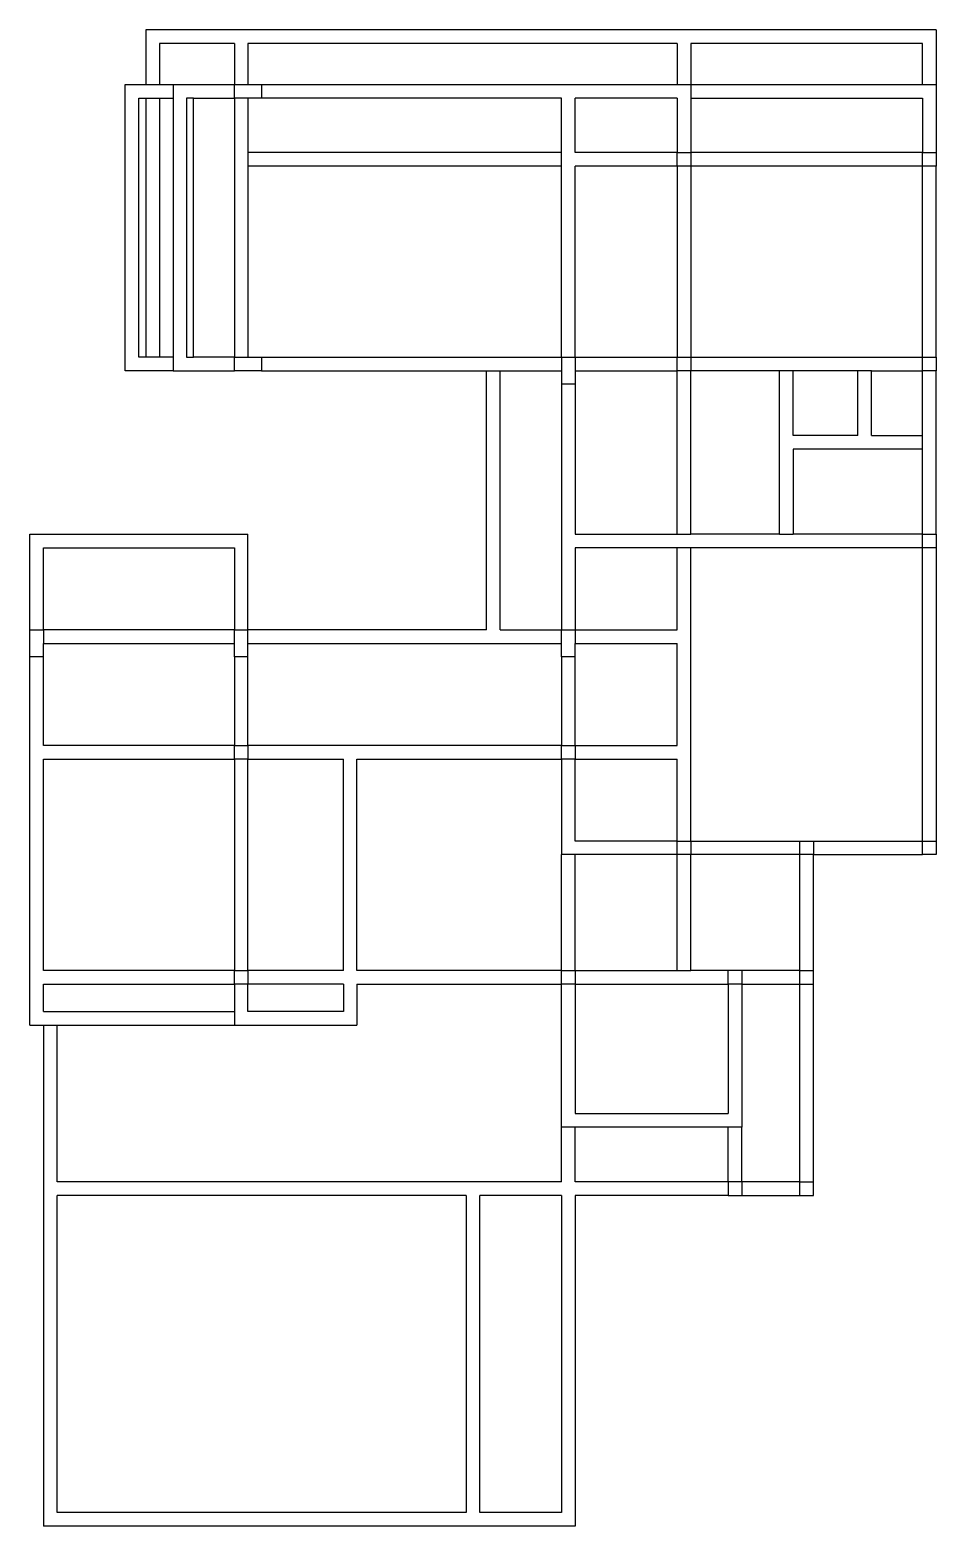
# Model space of a CAD drawing. Extents: x -5.9 to 7.4, y -10.8 to 11.2.
import ezdxf

# ---------------------------------------------------------------- set-up
doc = ezdxf.new("R2010")
doc.units = 0
doc.layers.get('0').update_dxf_attribs({"linetype": 'CONTINUOUS'})

msp = doc.modelspace()

# ---------------------------------------------------------------- linework, layer by layer
for p, q in [((7.38, 11.175), (-4.22, 11.175)), ((-4.22, 11.175), (-4.22, 10.375)), ((7.38, 11.175), (7.38, 10.375)), ((-4.02, 10.975), (-4.02, 10.375)), ((-2.92, 10.975), (-4.02, 10.975)), ((-2.92, 10.975), (-2.92, 10.375)), ((3.58, 10.975), (-2.72, 10.975)), ((-2.72, 10.975), (-2.72, 10.375)), ((3.58, 10.975), (3.58, 10.375)), ((7.18, 10.975), (3.78, 10.975)), ((3.78, 10.975), (3.78, 10.375)), ((7.18, 10.375), (7.18, 10.975)), ((-4.52, 6.175), (-4.52, 10.375)), ((-4.52, 10.375), (-4.22, 10.375)), ((-4.22, 10.375), (-4.02, 10.375)), ((-4.02, 10.375), (-3.82, 10.375)), ((-3.82, 10.375), (-2.92, 10.375)), ((-3.82, 10.375), (-3.82, 10.175)), ((-2.92, 10.175), (-2.92, 10.375)), ((-2.92, 10.375), (-2.72, 10.375)), ((-2.72, 10.375), (-2.52, 10.375)), ((-2.52, 10.375), (-2.52, 10.175)), ((-2.52, 10.375), (3.58, 10.375)), ((3.58, 10.375), (3.78, 10.375)), ((3.78, 10.375), (3.78, 10.175)), ((3.78, 10.375), (7.18, 10.375)), ((7.18, 10.375), (7.38, 10.375)), ((7.38, 10.375), (7.38, 9.375)), ((-4.32, 6.375), (-4.32, 10.175)), ((-4.32, 10.175), (-4.22, 10.175)), ((-4.22, 10.175), (-4.22, 6.375)), ((-4.22, 10.175), (-4.02, 10.175)), ((-4.02, 10.175), (-3.82, 10.175)), ((-4.02, 10.175), (-4.02, 6.375)), ((-3.82, 10.175), (-3.82, 6.375)), ((-3.62, 10.175), (-3.62, 6.375)), ((-3.52, 10.175), (-3.62, 10.175)), ((-3.52, 10.175), (-2.92, 10.175)), ((-3.52, 6.375), (-3.52, 10.175)), ((-2.92, 10.175), (-2.92, 6.375)), ((-2.72, 10.175), (-2.92, 10.175)), ((-2.52, 10.175), (-2.72, 10.175)), ((-2.72, 10.175), (-2.72, 9.375)), ((1.88, 10.175), (-2.52, 10.175)), ((1.88, 9.375), (1.88, 10.175)), ((3.58, 10.175), (2.08, 10.175)), ((2.08, 9.375), (2.08, 10.175)), ((3.58, 10.175), (3.58, 9.375)), ((3.78, 10.175), (7.18, 10.175)), ((3.78, 10.175), (3.78, 9.375)), ((7.18, 10.175), (7.18, 9.375)), ((1.88, 9.375), (-2.72, 9.375)), ((-2.72, 9.375), (-2.72, 9.175)), ((1.88, 9.175), (1.88, 9.375)), ((3.58, 9.375), (2.08, 9.375)), ((3.58, 9.375), (3.78, 9.375)), ((3.58, 9.175), (3.58, 9.375)), ((7.18, 9.375), (3.78, 9.375)), ((3.78, 9.375), (3.78, 9.175)), ((7.18, 9.375), (7.38, 9.375)), ((7.18, 9.175), (7.18, 9.375)), ((7.38, 9.375), (7.38, 9.175)), ((1.88, 9.175), (-2.72, 9.175)), ((-2.72, 9.175), (-2.72, 6.375)), ((1.88, 6.375), (1.88, 9.175)), ((2.08, 6.375), (2.08, 9.175)), ((3.58, 9.175), (2.08, 9.175)), ((3.58, 9.175), (3.58, 6.375)), ((3.78, 9.175), (3.58, 9.175)), ((7.18, 9.175), (3.78, 9.175)), ((3.78, 9.175), (3.78, 6.375)), ((7.18, 6.375), (7.18, 9.175)), ((7.38, 9.175), (7.18, 9.175)), ((7.38, 6.375), (7.38, 9.175)), ((-4.22, 6.375), (-4.32, 6.375)), ((-4.02, 6.375), (-4.22, 6.375)), ((-3.82, 6.375), (-4.02, 6.375)), ((-3.82, 6.375), (-3.82, 6.175)), ((-3.62, 6.375), (-3.52, 6.375)), ((-2.92, 6.375), (-3.52, 6.375)), ((-2.92, 6.175), (-2.92, 6.375)), ((-2.92, 6.375), (-2.72, 6.375)), ((-2.72, 6.375), (-2.52, 6.375)), ((-2.52, 6.375), (-2.52, 6.175)), ((-2.52, 6.375), (1.88, 6.375)), ((1.88, 6.375), (2.08, 6.375)), ((1.88, 6.375), (1.88, 6.175)), ((2.08, 6.375), (2.08, 6.175)), ((2.08, 6.375), (3.58, 6.375)), ((3.58, 6.375), (3.78, 6.375)), ((3.58, 6.175), (3.58, 6.375)), ((3.78, 6.375), (7.18, 6.375)), ((3.78, 6.375), (3.78, 6.175)), ((7.18, 6.375), (7.38, 6.375)), ((7.18, 6.175), (7.18, 6.375)), ((7.38, 6.375), (7.38, 6.175)), ((-3.82, 6.175), (-4.52, 6.175)), ((-3.82, 6.175), (-2.92, 6.175)), ((-2.52, 6.175), (-2.92, 6.175)), ((-2.52, 6.175), (0.78, 6.175)), ((0.78, 2.375), (0.78, 6.175)), ((0.78, 6.175), (0.98, 6.175)), ((0.98, 2.375), (0.98, 6.175)), ((0.98, 6.175), (1.88, 6.175)), ((1.88, 6.175), (1.88, 5.975)), ((2.08, 6.175), (3.58, 6.175)), ((2.08, 6.175), (2.08, 5.975)), ((3.78, 6.175), (3.58, 6.175)), ((3.58, 3.775), (3.58, 6.175)), ((3.78, 3.775), (3.78, 6.175)), ((5.08, 6.175), (3.78, 6.175)), ((5.08, 3.775), (5.08, 6.175)), ((5.28, 6.175), (5.08, 6.175)), ((5.28, 5.225), (5.28, 6.175)), ((6.23, 6.175), (5.28, 6.175)), ((6.23, 5.225), (6.23, 6.175)), ((6.43, 6.175), (6.23, 6.175)), ((6.43, 6.175), (7.18, 6.175)), ((6.43, 5.225), (6.43, 6.175)), ((7.38, 6.175), (7.18, 6.175)), ((7.18, 5.225), (7.18, 6.175)), ((7.38, 3.775), (7.38, 6.175)), ((2.08, 5.975), (1.88, 5.975)), ((1.88, 5.975), (1.88, 2.375)), ((2.08, 5.975), (2.08, 3.775)), ((6.23, 5.225), (5.28, 5.225)), ((6.43, 5.225), (7.18, 5.225)), ((7.18, 5.025), (7.18, 5.225)), ((7.18, 5.025), (5.28, 5.025)), ((5.28, 5.025), (5.28, 3.775)), ((7.18, 3.775), (7.18, 5.025)), ((-5.92, 3.775), (-2.72, 3.775)), ((-5.92, 2.375), (-5.92, 3.775)), ((-2.72, 2.375), (-2.72, 3.775)), ((2.08, 3.775), (3.58, 3.775)), ((3.58, 3.775), (3.78, 3.775)), ((5.08, 3.775), (3.78, 3.775)), ((5.08, 3.775), (5.28, 3.775)), ((7.18, 3.775), (5.28, 3.775)), ((7.18, 3.775), (7.38, 3.775)), ((7.18, 3.575), (7.18, 3.775)), ((7.38, 3.775), (7.38, 3.575)), ((-5.72, 3.575), (-2.92, 3.575)), ((-5.72, 2.375), (-5.72, 3.575)), ((-2.92, 3.575), (-2.92, 2.375)), ((3.58, 3.575), (2.08, 3.575)), ((2.08, 3.575), (2.08, 2.375)), ((3.58, 2.375), (3.58, 3.575)), ((3.78, 3.575), (3.58, 3.575)), ((3.78, -0.725), (3.78, 3.575)), ((7.18, 3.575), (3.78, 3.575)), ((7.18, -0.725), (7.18, 3.575)), ((7.38, 3.575), (7.18, 3.575)), ((7.38, 3.575), (7.38, -0.725)), ((-5.92, 1.975), (-5.92, 2.375)), ((-5.92, 2.375), (-5.72, 2.375)), ((-2.92, 2.375), (-5.72, 2.375)), ((-5.72, 2.375), (-5.72, 2.175)), ((-2.92, 2.375), (-2.72, 2.375)), ((-2.92, 2.175), (-2.92, 2.375)), ((0.78, 2.375), (-2.72, 2.375)), ((-2.72, 2.175), (-2.72, 2.375)), ((0.98, 2.375), (1.88, 2.375)), ((1.88, 2.375), (2.08, 2.375)), ((1.88, 2.175), (1.88, 2.375)), ((2.08, 2.375), (3.58, 2.375)), ((2.08, 2.375), (2.08, 2.175)), ((-5.72, 2.175), (-2.92, 2.175)), ((-5.72, 1.975), (-5.72, 2.175)), ((-2.92, 1.975), (-2.92, 2.175)), ((-2.72, 2.175), (1.88, 2.175)), ((-2.72, 1.975), (-2.72, 2.175)), ((1.88, 1.975), (1.88, 2.175)), ((2.08, 2.175), (3.58, 2.175)), ((2.08, 1.975), (2.08, 2.175)), ((3.58, 0.675), (3.58, 2.175)), ((-5.72, 1.975), (-5.92, 1.975)), ((-5.92, -3.425), (-5.92, 1.975)), ((-5.72, 0.675), (-5.72, 1.975)), ((-2.72, 1.975), (-2.92, 1.975)), ((-2.92, 1.975), (-2.92, 0.675)), ((-2.72, 0.675), (-2.72, 1.975)), ((2.08, 1.975), (1.88, 1.975)), ((1.88, 1.975), (1.88, 0.675)), ((2.08, 0.675), (2.08, 1.975)), ((-2.92, 0.675), (-5.72, 0.675)), ((-2.92, 0.675), (-2.72, 0.675)), ((-2.92, 0.475), (-2.92, 0.675)), ((-2.72, 0.675), (-2.72, 0.475)), ((1.88, 0.675), (-2.72, 0.675)), ((1.88, 0.675), (2.08, 0.675)), ((1.88, 0.475), (1.88, 0.675)), ((2.08, 0.675), (2.08, 0.475)), ((2.08, 0.675), (3.58, 0.675)), ((-5.72, 0.475), (-2.92, 0.475)), ((-5.72, -2.625), (-5.72, 0.475)), ((-2.92, 0.475), (-2.92, -2.625)), ((-2.72, 0.475), (-2.92, 0.475)), ((-2.72, 0.475), (-1.32, 0.475)), ((-2.72, -2.625), (-2.72, 0.475)), ((-1.32, -2.625), (-1.32, 0.475)), ((-1.12, 0.475), (1.88, 0.475)), ((-1.12, -2.625), (-1.12, 0.475)), ((2.08, 0.475), (1.88, 0.475)), ((1.88, 0.475), (1.88, -0.925)), ((2.08, 0.475), (3.58, 0.475)), ((2.08, -0.725), (2.08, 0.475)), ((3.58, -0.725), (3.58, 0.475)), ((3.58, -0.725), (2.08, -0.725)), ((3.58, -0.725), (3.78, -0.725)), ((3.58, -0.925), (3.58, -0.725)), ((3.78, -0.725), (3.78, -0.925)), ((3.78, -0.725), (5.38, -0.725)), ((5.38, -0.725), (5.58, -0.725)), ((5.38, -0.925), (5.38, -0.725)), ((5.58, -0.725), (5.58, -0.925)), ((5.58, -0.725), (7.18, -0.725)), ((7.18, -0.725), (7.38, -0.725)), ((7.18, -0.925), (7.18, -0.725)), ((7.38, -0.725), (7.38, -0.925)), ((1.88, -2.625), (1.88, -0.925)), ((2.08, -0.925), (1.88, -0.925)), ((2.08, -2.625), (2.08, -0.925)), ((3.58, -0.925), (2.08, -0.925)), ((3.58, -2.625), (3.58, -0.925)), ((3.78, -0.925), (3.58, -0.925)), ((3.78, -2.625), (3.78, -0.925)), ((5.38, -0.925), (3.78, -0.925)), ((5.58, -0.925), (5.38, -0.925)), ((5.38, -2.625), (5.38, -0.925)), ((5.58, -0.925), (7.18, -0.925)), ((5.58, -2.625), (5.58, -0.925)), ((7.38, -0.925), (7.18, -0.925)), ((-2.92, -2.625), (-5.72, -2.625)), ((-2.92, -2.625), (-2.72, -2.625)), ((-2.92, -2.825), (-2.92, -2.625)), ((-1.32, -2.625), (-2.72, -2.625)), ((-2.72, -2.625), (-2.72, -2.825)), ((1.88, -2.625), (-1.12, -2.625)), ((1.88, -2.625), (2.08, -2.625)), ((1.88, -2.825), (1.88, -2.625)), ((2.08, -2.625), (2.08, -2.825)), ((2.08, -2.625), (3.58, -2.625)), ((3.58, -2.625), (3.78, -2.625)), ((4.33, -2.625), (3.78, -2.625)), ((4.53, -2.625), (4.33, -2.625)), ((4.33, -2.825), (4.33, -2.625)), ((4.53, -2.625), (4.53, -2.825)), ((5.38, -2.625), (4.53, -2.625)), ((5.38, -2.625), (5.58, -2.625)), ((5.38, -2.825), (5.38, -2.625)), ((5.58, -2.825), (5.58, -2.625)), ((-5.72, -2.825), (-2.92, -2.825)), ((-5.72, -3.225), (-5.72, -2.825)), ((-2.72, -2.825), (-2.92, -2.825)), ((-2.92, -2.825), (-2.92, -3.225)), ((-2.72, -3.225), (-2.72, -2.825)), ((-1.32, -2.825), (-2.72, -2.825)), ((-1.32, -2.825), (-1.32, -3.225)), ((-1.12, -2.825), (-1.12, -3.425)), ((-1.12, -2.825), (1.88, -2.825)), ((2.08, -2.825), (1.88, -2.825)), ((1.88, -4.925), (1.88, -2.825)), ((2.08, -2.825), (4.33, -2.825)), ((2.08, -2.825), (2.08, -4.725)), ((4.33, -2.825), (4.33, -4.725)), ((4.53, -2.825), (4.33, -2.825)), ((4.53, -2.825), (4.53, -4.925)), ((4.53, -2.825), (5.38, -2.825)), ((5.38, -5.725), (5.38, -2.825)), ((5.38, -2.825), (5.58, -2.825)), ((5.58, -5.725), (5.58, -2.825)), ((-5.72, -3.225), (-2.92, -3.225)), ((-2.92, -3.225), (-2.92, -3.425)), ((-1.32, -3.225), (-2.72, -3.225)), ((-5.92, -3.425), (-5.72, -3.425)), ((-5.72, -3.425), (-5.72, -10.775)), ((-5.72, -3.425), (-5.52, -3.425)), ((-5.52, -5.725), (-5.52, -3.425)), ((-5.52, -3.425), (-2.92, -3.425)), ((-2.92, -3.425), (-1.12, -3.425)), ((2.08, -4.725), (4.33, -4.725)), ((1.88, -5.725), (1.88, -4.925)), ((2.08, -4.925), (1.88, -4.925)), ((2.08, -5.725), (2.08, -4.925)), ((4.33, -4.925), (2.08, -4.925)), ((4.33, -5.725), (4.33, -4.925)), ((4.53, -4.925), (4.33, -4.925)), ((4.53, -5.725), (4.53, -4.925)), ((1.88, -5.725), (-5.52, -5.725)), ((-5.52, -10.575), (-5.52, -5.925)), ((0.483, -5.925), (-5.52, -5.925)), ((0.483, -5.925), (0.483, -10.575)), ((0.683, -10.575), (0.683, -5.925)), ((1.88, -5.925), (0.683, -5.925)), ((1.88, -5.925), (1.88, -10.575)), ((4.33, -5.725), (2.08, -5.725)), ((2.08, -5.925), (2.08, -10.775)), ((4.33, -5.925), (2.08, -5.925)), ((4.53, -5.725), (4.33, -5.725)), ((4.33, -5.725), (4.33, -5.925)), ((4.33, -5.925), (4.53, -5.925)), ((5.38, -5.725), (4.53, -5.725)), ((4.53, -5.725), (4.53, -5.925)), ((4.53, -5.925), (5.38, -5.925)), ((5.38, -5.925), (5.38, -5.725)), ((5.38, -5.725), (5.58, -5.725)), ((5.38, -5.925), (5.58, -5.925)), ((5.58, -5.925), (5.58, -5.725)), ((0.483, -10.575), (-5.52, -10.575)), ((1.88, -10.575), (0.683, -10.575)), ((2.08, -10.775), (-5.72, -10.775))]:
    msp.add_line(p, q)

doc.saveas('drawing.dxf')
